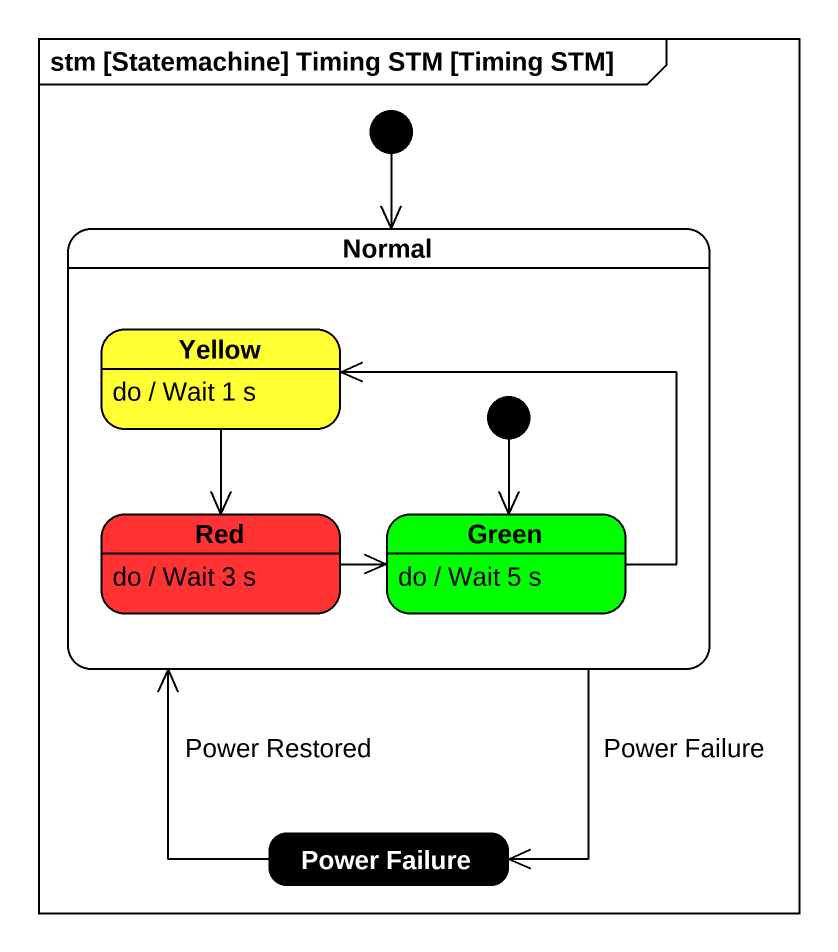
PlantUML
@startuml
mainframe stm [Statemachine] Timing STM [Timing STM]
hide empty description
state Normal #FFFFFF {
  state Yellow #FFFF33
  Yellow : do / Wait 1 s
  state Red #FF3333
  Red : do / Wait 3 s
  state Green #00FF00
  Green : do / Wait 5 s
  [*] --> Green
}
state "Power Failure" as Power_Failure #000000
[*] --> Normal
Normal --> Power_Failure : Power Failure
Yellow --> Red
Red -right-> Green
Green -up-> Yellow
Power_Failure -up-> Normal : Power Restored
@enduml
